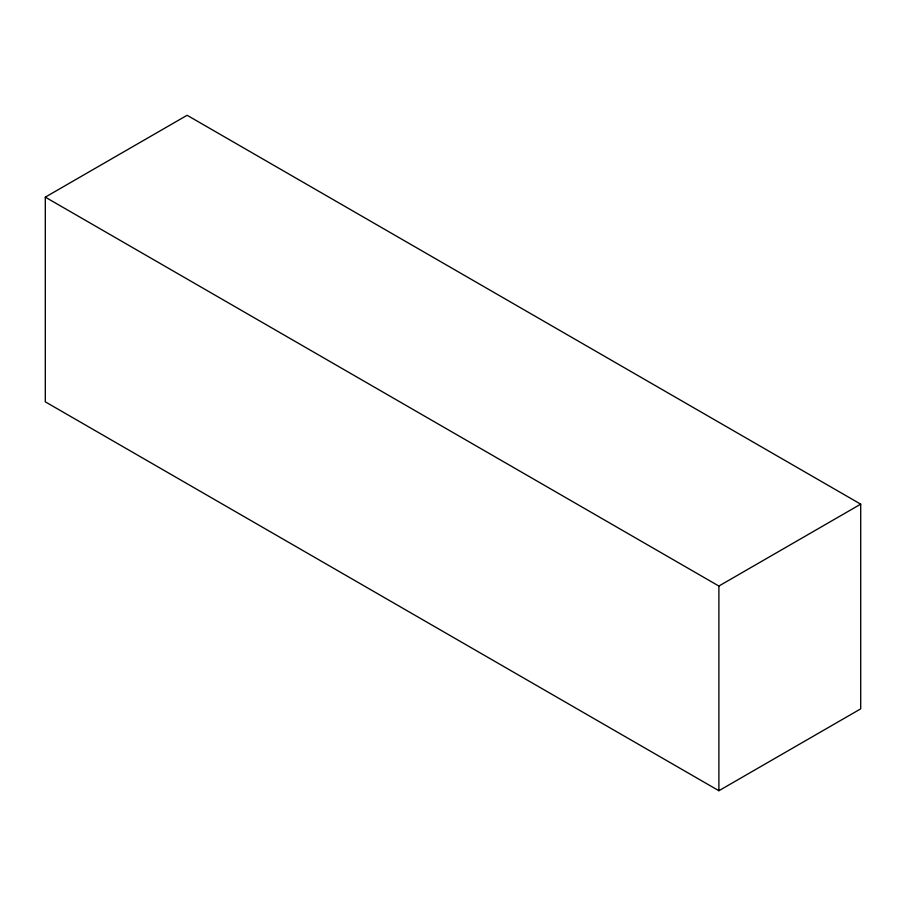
<?xml version="1.0" encoding="UTF-8"?>
<svg xmlns="http://www.w3.org/2000/svg" width="906" height="906" viewBox="0 0 906 906"><rect width="100%" height="100%" fill="white"/><g stroke="black" fill="none" stroke-linecap="round" stroke-linejoin="round"><path stroke-width="1.36" d="M45.3 197.146L187.112 115.277L860.7 504.166L860.7 708.854L718.888 790.723L45.3 401.834L45.3 197.146L718.888 586.046L860.7 504.166M718.888 586.046L718.888 790.723"/></g></svg>
